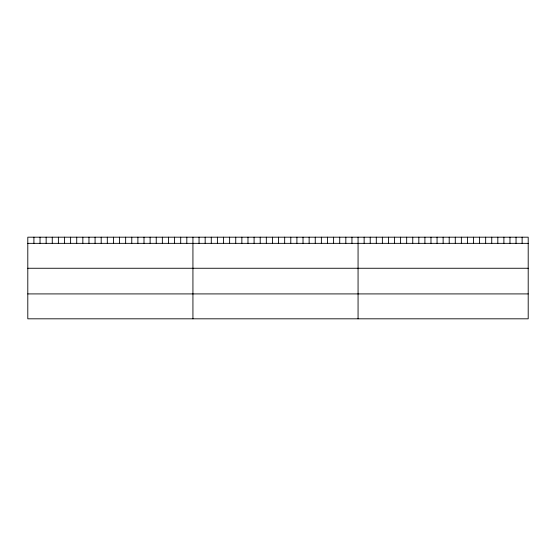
<?xml version="1.0" encoding="UTF-8"?>
<svg xmlns="http://www.w3.org/2000/svg" width="556" height="556" viewBox="0 0 556 556"><rect width="100%" height="100%" fill="white"/><g stroke="black" fill="none" stroke-linecap="round" stroke-linejoin="round"><path stroke-width="0.83" d="M528.2 243.347L528.2 318.817L27.8 318.817L27.8 237.183L528.2 237.183L528.2 243.347L27.8 243.347M27.8 268.256L528.2 268.256M27.8 293.915L528.2 293.915M522.126 237.183L522.126 243.347M516.044 237.183L516.044 243.347M509.97 237.183L509.97 243.347M503.896 237.183L503.896 243.347M497.822 237.183L497.822 243.347M491.74 237.183L491.74 243.347M485.666 237.183L485.666 243.347M479.592 237.183L479.592 243.347M473.51 237.183L473.51 243.347M467.436 237.183L467.436 243.347M461.362 237.183L461.362 243.347M455.288 237.183L455.288 243.347M449.206 237.183L449.206 243.347M443.132 237.183L443.132 243.347M437.058 237.183L437.058 243.347M430.976 237.183L430.976 243.347M424.902 237.183L424.902 243.347M418.828 237.183L418.828 243.347M412.754 237.183L412.754 243.347M406.672 237.183L406.672 243.347M400.598 237.183L400.598 243.347M394.524 237.183L394.524 243.347M388.442 237.183L388.442 243.347M382.368 237.183L382.368 243.347M376.294 237.183L376.294 243.347M370.22 237.183L370.22 243.347M364.138 237.183L364.138 243.347M358.064 237.183L358.064 318.817M351.948 237.183L351.948 243.347M345.832 237.183L345.832 243.347M339.716 237.183L339.716 243.347M333.6 237.183L333.6 243.347M327.484 237.183L327.484 243.347M321.368 237.183L321.368 243.347M315.252 237.183L315.252 243.347M309.136 237.183L309.136 243.347M303.02 237.183L303.02 243.347M296.904 237.183L296.904 243.347M290.788 237.183L290.788 243.347M284.672 237.183L284.672 243.347M278.556 237.183L278.556 243.347M272.44 237.183L272.44 243.347M266.324 237.183L266.324 243.347M260.208 237.183L260.208 243.347M254.092 237.183L254.092 243.347M247.976 237.183L247.976 243.347M241.86 237.183L241.86 243.347M235.744 237.183L235.744 243.347M229.628 237.183L229.628 243.347M223.512 237.183L223.512 243.347M217.396 237.183L217.396 243.347M211.28 237.183L211.28 243.347M205.164 237.183L205.164 243.347M199.048 237.183L199.048 243.347M192.932 237.183L192.932 318.817M186.816 237.183L186.816 243.347M180.7 237.183L180.7 243.347M174.584 237.183L174.584 243.347M168.468 237.183L168.468 243.347M162.352 237.183L162.352 243.347M156.236 237.183L156.236 243.347M150.12 237.183L150.12 243.347M144.004 237.183L144.004 243.347M137.888 237.183L137.888 243.347M131.772 237.183L131.772 243.347M125.656 237.183L125.656 243.347M119.54 237.183L119.54 243.347M113.424 237.183L113.424 243.347M107.308 237.183L107.308 243.347M101.192 237.183L101.192 243.347M95.076 237.183L95.076 243.347M88.96 237.183L88.96 243.347M82.844 237.183L82.844 243.347M76.728 237.183L76.728 243.347M70.612 237.183L70.612 243.347M64.496 237.183L64.496 243.347M58.38 237.183L58.38 243.347M52.264 237.183L52.264 243.347M46.148 237.183L46.148 243.347M40.032 237.183L40.032 243.347M33.916 237.183L33.916 243.347"/></g></svg>
